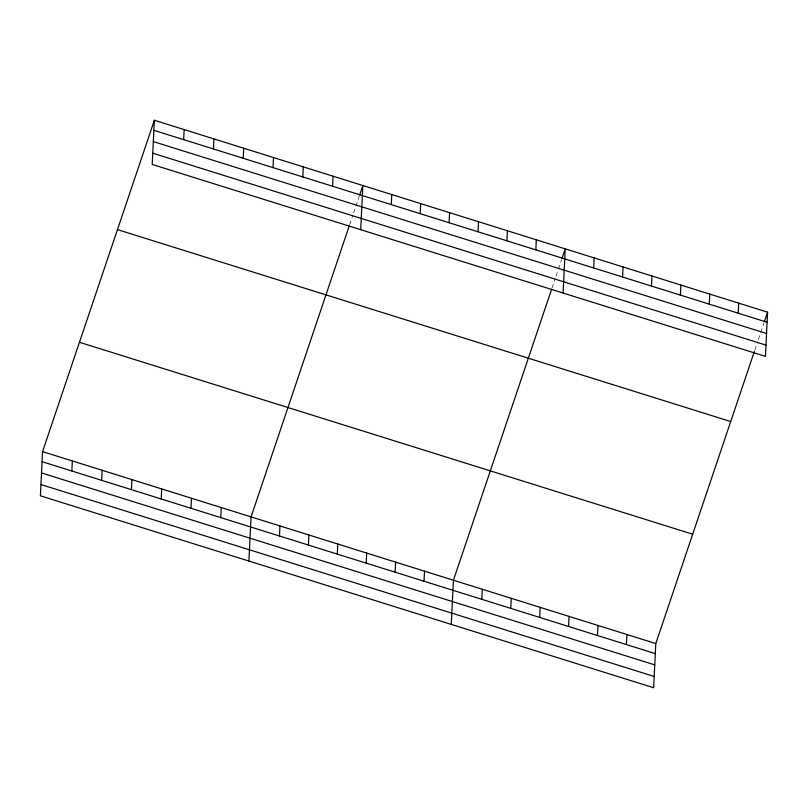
<?xml version="1.0" encoding="UTF-8"?>
<svg xmlns="http://www.w3.org/2000/svg" width="808" height="808" viewBox="0 0 808 808"><rect width="100%" height="100%" fill="white"/><g stroke="black" fill="none" stroke-linecap="round" stroke-linejoin="round"><path stroke-width="0.61" stroke-dasharray="4.04 3.03" d="M349.632 224.745L352.833 215.231M353.641 212.858L359.257 196.213M551.995 288.082L555.207 278.578M556.005 276.195L558.015 270.256M558.419 269.064L561.621 259.56M754.763 350.228L757.571 341.915M758.379 339.532L760.379 333.593M760.783 332.401L763.994 322.897"/><path stroke-width="1.21" d="M154.358 120.261L152.207 164.438L765.439 356.368L767.6 312.201L154.358 120.261L42.561 451.632L40.4 495.799L653.642 687.739L655.793 643.562L754.369 351.419M71.851 471.014L72.346 460.954M101.636 480.336L102.131 470.276M131.421 489.658L131.916 479.599M161.216 498.98L161.701 488.921M183.658 139.643L184.153 129.583M191.001 508.303L191.486 498.243M213.443 148.965L213.938 138.905M220.786 517.625L221.271 507.565M243.228 158.287L243.723 148.228M248.904 561.065L251.066 516.888L349.228 225.937M273.013 167.609L273.508 157.55M279.477 535.997L279.972 525.937M302.798 176.932L303.293 166.872M308.393 545.036L308.878 534.987M332.583 186.254L333.078 176.194M337.3 554.086L337.794 544.036M360.701 229.694L362.863 185.517L359.651 195.031M366.206 563.136L366.701 553.076M391.284 204.626L391.769 194.566M395.122 572.185L395.607 562.126M420.19 213.676L420.685 203.616M424.028 581.235L424.523 571.175M449.096 222.725L449.591 212.666M451.268 624.402L453.429 580.225L551.601 289.274M478.013 231.775L478.508 221.715M481.851 599.334L482.336 589.274M506.919 240.814L507.414 230.765M510.757 608.384L511.252 598.324M535.835 249.864L536.32 239.814M539.663 617.433L540.158 607.374M563.075 293.031L565.236 248.854L562.025 258.368M568.58 626.473L569.064 616.423M593.648 267.963L594.143 257.904M597.486 635.522L597.981 625.473M622.564 277.013L623.049 266.953M626.392 644.572L626.887 634.512M651.47 286.062L651.965 276.003M680.376 295.112L680.871 285.052M709.293 304.161L709.778 294.102M738.199 313.201L738.694 303.151M764.388 321.705L767.6 312.201M153.874 130.32L767.105 322.251M153.318 141.582L766.56 333.512M152.752 153.177L765.994 345.117M117.473 229.613L730.705 421.544M79.457 342.279L692.688 534.209M42.561 451.632L655.793 643.562M42.066 461.691L655.308 653.621M41.521 472.943L654.753 664.883M40.956 484.548L654.187 676.478"/></g></svg>
